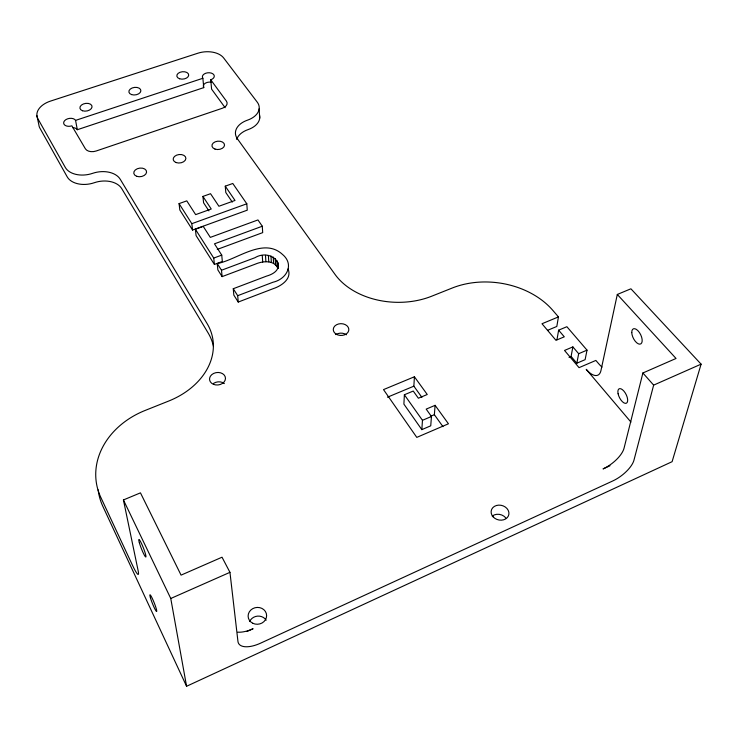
<?xml version="1.0" encoding="UTF-8"?>
<svg xmlns="http://www.w3.org/2000/svg" width="738" height="738" viewBox="0 0 738 738"><rect width="100%" height="100%" fill="white"/><g stroke="black" fill="none" stroke-linecap="round" stroke-linejoin="round"><path stroke-width="1.11" d="M404.378 394.765L403.898 404.129L421.832 429.636L430.743 425.817L431.453 416.481L426.186 409.12L435.097 405.337L448.446 423.787L416.786 437.385L383.52 389.609L414.415 376.767L427.247 394.498L418.381 398.225L413.243 391.048L404.378 394.765L422.468 420.309L421.832 429.636M421.896 397.348L413.861 386.177L414.415 376.767M442.966 426.665L434.368 414.701L435.097 405.337M630.935 422.081L586.221 369.323A20.738 9.326 64.4 0 0 600.944 370.568L617.309 294.453L630.907 288.798L701.1 364.157L653.647 385.125L633.988 460.088A22.066 9.317 -37 0 1 612.725 480.973L260.606 643.158A24.059 10.95 -30.1 0 1 237.95 641.433L229.952 572.337L222.027 557.208L181.068 575.133L140.46 492.855L123.421 499.949L138.163 570.834A23.016 2.389 68.6 0 1 132.323 564.921L100.811 497.384A79.51 65.35 -11.2 0 1 145.155 410.439L168.532 401.112A73.551 55.765 -10.4 0 0 207.129 323.622L120.248 179.288A21.743 14.585 -9.4 0 0 92.61 173.338A21.31 13.976 -9.6 0 1 65.313 167.452L37.942 118.855A20.507 12.878 -9.8 0 1 50.525 101.088L197.895 53.21A19.705 12.168 -5 0 1 223.669 57.97L257.258 102.176A20.479 13.155 -4.1 0 1 247.433 120.183A20.895 13.699 -3.6 0 0 237.332 138.698L335.015 274.388A69.52 49.704 2.3 0 0 431.702 296.206L452.274 288.005A74.972 55.913 8 0 1 552.891 310.449L558.445 316.906L556.812 326.464L547.624 330.301M556.969 339.711L558.629 330.163L566.876 326.713L587.024 350.144L585.114 359.664L576.83 363.216L571.092 356.417L572.872 346.897L564.524 350.439L579.044 367.653L595.861 360.43L598.841 363.889A20.673 9.493 64.2 0 0 602.033 367.054M576.83 363.216L578.675 353.705L572.872 346.897M617.309 294.453L676.036 358.465L642.89 372.976L624.071 448.114A21.891 9.437 -37 0 1 603.038 468.916L609.985 465.752M701.1 364.157L672.106 461.684L186.576 686.275L102.868 506.388A78.846 65.175 -11.4 0 1 98.163 489.847M247.036 631.479L253.088 628.721A23.847 11.07 -30 0 1 237.747 632.162M186.576 686.275L170.764 598.49L229.952 572.337M430.439 416.38L434.368 414.701M569.016 357.303L571.092 356.417M422.468 420.309L431.453 416.481M578.675 353.705L587.024 350.144M387.441 397.21L413.861 386.177M558.445 316.906L541.996 323.742L555.972 340.31L564.284 336.814L558.629 330.163M278.023 268.429C274.038 259.748 262.673 260.957 255.357 264.121L222.101 276.621L221.501 270.246L254.924 257.728C272.008 247.396 291.252 269.038 266.464 276.132L233.273 288.724L233.826 295.089L238.236 302.054L273.346 288.604C281.353 285.984 292.23 278.779 288.06 268.964M238.236 302.054L237.701 295.689L272.995 282.23C286.538 279.213 294.766 264.601 282.442 254.379C263.318 236.787 236.483 260.191 217.23 263.54L217.858 269.914L222.101 276.621M214.389 264.444L222.341 261.483L221.741 255.108L214.472 243.826L262.294 226.225L257.949 219.942L210.321 237.387L203.227 226.381L195.376 229.232L196.087 235.607L214.389 264.444L213.743 258.079L195.376 229.232M213.743 258.079L221.741 255.108M217.267 249.407L262.691 232.627L262.294 226.225M225.256 186.161L235.016 200.45L218.909 206.253L210.542 193.707L202.932 196.419L211.234 209.011L195.653 214.629L186.788 200.865L179.066 203.614L179.841 209.989L192.563 230.044L247.258 210.173L246.806 203.789L232.784 183.485L225.256 186.161L225.81 192.535L232.286 202.074M192.563 230.044L191.834 223.679L246.806 203.789M72.647 127.628A6.162 3.939 -9.6 0 1 77.305 129.722L203.762 87.628L202.867 78.274A5.978 3.727 -5 0 1 205.92 73.191A5.978 3.727 -5 0 1 213.78 74.686A5.978 3.727 -5 0 1 210.745 79.778L211.594 89.123L225.145 107.73M210.745 79.778L226.418 101.134A8.155 5.212 -4.7 0 1 222.359 108.246L96.134 151.013A8.422 5.47 -9.1 0 1 85.35 148.744L71.872 125.838A6.199 3.93 -9.6 0 1 64.003 124.233A6.199 3.93 -9.6 0 1 67.702 118.79A6.199 3.93 -9.6 0 1 75.571 120.386L202.867 78.274M642.89 372.976L653.647 385.125M208.909 210.893L203.587 202.793L202.932 196.419M179.066 203.614L191.834 223.679M217.23 263.54L221.501 270.246M233.273 288.724L237.701 295.689M123.421 499.949L170.764 598.49M36.9 115.626L38.874 124.934A20.378 12.897 -9.9 0 0 39.917 128.163L67.186 176.825A21.171 13.985 -9.7 0 0 94.307 182.72A21.596 14.585 -9.5 0 1 121.77 188.688L208.171 333.022A72.979 55.691 -10.6 0 1 213.485 346.509M75.571 120.386L77.305 129.722M262.285 255.662L262.691 262.045M265.495 255.32L265.883 261.704M259.158 108.8L259.711 118.218M268.392 255.431L268.761 261.824M270.975 256.012L271.335 262.405M273.254 257.055L273.595 263.448M276.879 260.532L277.211 266.925M275.219 258.558L275.56 264.951M278.097 262.793L278.364 268.115M249.638 621.562A9.188 8.376 -7.6 0 1 257.553 616.119A9.188 8.376 -7.6 0 1 266.16 620.206M492.237 516.111A8.939 7.398 15.1 0 1 505.798 517.901M203.762 87.628A5.941 3.736 -5 0 1 203.328 86.706M203.291 85.737A5.941 3.736 -5 0 1 211.308 82.222M213.586 383.382A7.933 6.236 -6.7 0 1 224.343 383.585M236.649 139.408A20.756 13.708 -3.6 0 1 248.069 129.602A20.35 13.173 -4.1 0 0 259.444 114.787M335.891 334.618A7.731 5.895 0.5 0 1 346.436 334.784M335.891 333.973A7.786 5.904 0.4 0 0 348.677 330.772A7.786 5.904 0.4 0 0 338.576 323.964A7.786 5.904 0.4 0 0 335.891 333.973M252.802 623.269A9.271 8.413 -7.4 0 0 266.621 615.566A9.271 8.413 -7.4 0 0 252.673 608.684A9.271 8.413 -7.4 0 0 252.802 623.269M131.576 94.593A6.042 3.782 -7.3 0 0 140.875 90.922A6.042 3.782 -7.3 0 0 132.185 87.97A6.042 3.782 -7.3 0 0 131.576 94.593M179.629 78.772A5.969 3.708 -5.7 0 0 188.707 75.175A5.969 3.708 -5.7 0 0 179.971 72.306A5.969 3.708 -5.7 0 0 179.629 78.772M176.17 162.572A6.384 4.244 -6.4 0 0 185.893 158.504A6.384 4.244 -6.4 0 0 176.548 155.174A6.384 4.244 -6.4 0 0 176.17 162.572M214.998 149.085A6.319 4.179 -4.9 0 0 224.536 145.091A6.319 4.179 -4.9 0 0 215.155 141.834A6.319 4.179 -4.9 0 0 214.998 149.085M213.42 384.304A7.989 6.245 -6.7 0 0 225.477 378.465A7.989 6.245 -6.7 0 0 213.614 373.446A7.989 6.245 -6.7 0 0 213.42 384.304M136.668 176.29A6.448 4.308 -7.9 0 0 146.585 172.148A6.448 4.308 -7.9 0 0 137.286 168.753A6.448 4.308 -7.9 0 0 136.668 176.29M493.076 516.784A9.013 7.417 14.7 0 0 508.344 516.037A9.013 7.417 14.7 0 0 498.667 505.133A9.013 7.417 14.7 0 0 493.076 516.784M82.508 110.746A6.116 3.847 -8.9 0 0 92.038 106.992A6.116 3.847 -8.9 0 0 83.394 103.966A6.116 3.847 -8.9 0 0 82.508 110.746M150.386 597.623A8.967 0.941 68.3 0 0 156.308 611.304A8.967 0.941 68.3 0 0 153.218 600.455A8.967 0.941 68.3 0 0 150.386 597.623M139.344 542.716A9.409 1.061 68.5 0 0 145.543 556.886A9.409 1.061 68.5 0 0 142.213 545.087A9.409 1.061 68.5 0 0 139.344 542.716M618.093 393.741A8.053 3.662 63.1 0 0 626.359 403.216A8.053 3.662 63.1 0 0 623.859 391.057A8.053 3.662 63.1 0 0 618.093 393.741M631.765 332.58A8.404 4.077 63.8 0 0 639.754 344.166A8.404 4.077 63.8 0 0 639.403 332.506A8.404 4.077 63.8 0 0 631.765 332.58"/></g></svg>
